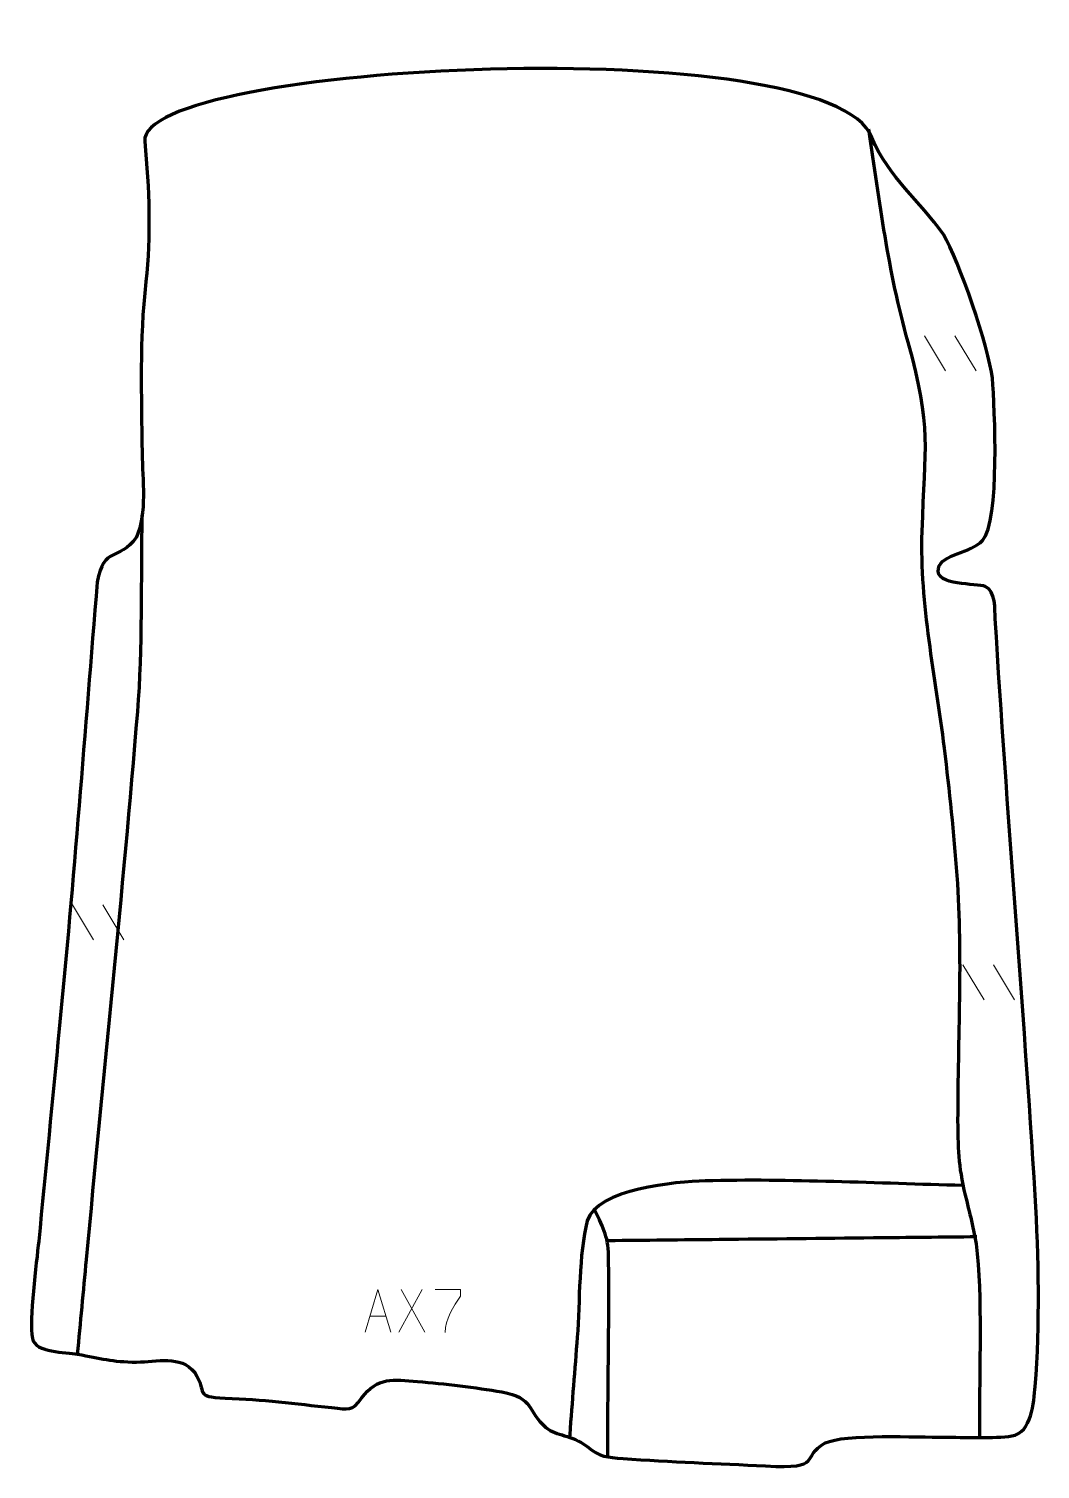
# Model space of a CAD drawing. Header units: millimetres. Extents: x -291 to 299, y -430 to 411.
import ezdxf

# ---------------------------------------------------------------- set-up
doc = ezdxf.new("R2010")
doc.units = ezdxf.units.MM
doc.header["$MEASUREMENT"] = 0
doc.layers.add('layer 2', color=7, linetype='Continuous')
doc.layers.add('layer 3', color=7, linetype='Continuous')

msp = doc.modelspace()

# ---------------------------------------------------------------- linework, layer by layer
at = {"layer": 'layer 2', "color": 142, "lineweight": 158}
for points, knots in [([(198.8329, 352.3397), (205.3891, 309.1429), (209.9501, 270.4264), (221.8711, 227.9688), (221.8711, 227.9688), (235.9745, 177.3912), (231.5781, 167.746), (230.0246, 117.4288), (230.0246, 117.4288), (228.703, 74.6222), (237.88, 33.225), (243.0666, -9.068), (243.0666, -9.068), (246.1031, -33.8287), (248.6154, -58.5845), (250.4923, -83.4609), (250.4923, -83.4609), (253.9092, -132.224), (250.9347, -178.0581), (250.9593, -226.4154), (250.9593, -226.4154), (251.0646, -246.171), (251.4857, -254.2524), (256.2316, -273.6251), (256.2316, -273.6251), (258.7287, -283.8188), (261.4281, -293.8481), (262.407, -304.3353), (262.407, -304.3353), (265.4437, -336.8748), (263.2804, -378.3003), (263.7217, -412.1081)], [0, 0, 0, 0, 0.11111111, 0.11111111, 0.11111111, 0.11111111, 0.22222222, 0.22222222, 0.22222222, 0.22222222, 0.33333333, 0.33333333, 0.33333333, 0.33333333, 0.44444444, 0.44444444, 0.44444444, 0.44444444, 0.55555556, 0.55555556, 0.55555556, 0.55555556, 0.66666667, 0.66666667, 0.66666667, 0.66666667, 0.77777778, 0.77777778, 0.77777778, 0.77777778, 1, 1, 1, 1]), ([(-262.911, -362.9047), (-261.1858, -344.4589), (-259.4605, -326.013), (-257.7353, -307.5672), (-257.7353, -307.5672), (-247.7302, -200.8953), (-236.5846, -94.3365), (-227.8022, 12.4483), (-227.8022, 12.4483), (-224.7786, 49.324), (-225.9143, 89.6184), (-225.158, 127.1017)], [0, 0, 0, 0, 0.25, 0.25, 0.25, 0.25, 0.5, 0.5, 0.5, 0.5, 1, 1, 1, 1]), ([(253.9361, -264.3426), (204.3307, -263.2728), (152.8763, -260.3981), (103.4448, -261.7177), (103.4448, -261.7177), (86.877, -262.2293), (40.083, -266.2249), (34.636, -285.1291), (34.636, -285.1291), (29.6752, -304.2747), (30.3917, -332.4414), (28.8148, -353.0214), (28.8148, -353.0214), (27.3657, -371.9339), (25.8519, -390.8411), (24.4192, -409.755), (24.4192, -409.755), (24.4192, -409.755), (24.3063, -411.2482), (24.3063, -411.2482)], [0, 0, 0, 0, 0.16666667, 0.16666667, 0.16666667, 0.16666667, 0.33333333, 0.33333333, 0.33333333, 0.33333333, 0.5, 0.5, 0.5, 0.5, 0.66666667, 0.66666667, 0.66666667, 0.66666667, 1, 1, 1, 1]), ([(46.5979, -422.8862), (46.7171, -384.8588), (47.4833, -346.4186), (47.1718, -308.4581), (47.1718, -308.4581), (47.049, -293.4978), (44.6845, -291.1213), (38.7915, -278.1627)], [0, 0, 0, 0, 0.33333333, 0.33333333, 0.33333333, 0.33333333, 1, 1, 1, 1]), ([(262.0678, -294.4347), (242.0112, -294.6444), (221.9547, -294.8541), (201.8981, -295.0638), (201.8981, -295.0638), (171.8133, -295.3783), (141.7285, -295.6928), (111.6437, -296.0074), (111.6437, -296.0074), (90.0829, -296.2329), (68.5221, -296.458), (46.9613, -296.6836)], [0, 0, 0, 0, 0.25, 0.25, 0.25, 0.25, 0.5, 0.5, 0.5, 0.5, 1, 1, 1, 1])]:
    msp.add_open_spline(points, degree=3, knots=knots, dxfattribs=at)
at = {"layer": 'layer 2', "color": 250, "lineweight": 9}
for points in [[(231.5928, 231.7596), (231.5928, 231.7596), (243.9571, 211.2153), (243.9571, 211.2153)], [(249.3227, 231.7596), (249.3227, 231.7596), (261.687, 211.2153), (261.687, 211.2153)], [(-265.9565, -100.4865), (-265.9565, -100.4865), (-253.5922, -121.0308), (-253.5922, -121.0308)], [(-248.2266, -100.4865), (-248.2266, -100.4865), (-235.8623, -121.0308), (-235.8623, -121.0308)], [(254.065, -135.5114), (254.065, -135.5114), (266.4293, -156.0557), (266.4293, -156.0557)], [(271.7949, -135.5114), (271.7949, -135.5114), (284.1592, -156.0557), (284.1592, -156.0557)], [(-61.694, -325.0762), (-61.694, -325.0762), (-75.4346, -349.972), (-75.4346, -349.972)], [(-73.98, -325.0762), (-73.98, -325.0762), (-60.2394, -350.0297), (-60.2394, -350.0297)], [(-92.2818, -340.7731), (-92.2818, -340.7731), (-82.7861, -340.7731), (-82.7861, -340.7731)]]:
    msp.add_open_spline(points, degree=3, dxfattribs=at)
for points, knots in [([(-95.0044, -350.0225), (-95.0044, -350.0225), (-87.6334, -325.069), (-87.6334, -325.069), (-87.6334, -325.069), (-87.6334, -325.069), (-80.0635, -350.0225), (-80.0635, -350.0225)], [0, 0, 0, 0, 0.33333333, 0.33333333, 0.33333333, 0.33333333, 1, 1, 1, 1]), ([(-54.2036, -325.2179), (-54.2036, -325.2179), (-39.3875, -325.2179), (-39.3875, -325.2179), (-39.3875, -325.2179), (-39.3878, -326.4675), (-39.3878, -327.7171), (-39.3875, -328.9669), (-39.3875, -328.9669), (-43.3819, -334.964), (-48.2971, -342.7976), (-48.2971, -350.1764)], [0, 0, 0, 0, 0.25, 0.25, 0.25, 0.25, 0.5, 0.5, 0.5, 0.5, 1, 1, 1, 1])]:
    msp.add_open_spline(points, degree=3, knots=knots, dxfattribs=at)
at = {"layer": 'layer 3', "color": 242, "lineweight": 158}
msp.add_open_spline([(-251.473, 87.8478), (-247.6986, 109.5272), (-238.6744, 99.7035), (-228.6191, 114.1243), (-228.6191, 114.1243), (-222.2182, 128.3264), (-225.1182, 147.567), (-225.2459, 163.1744), (-225.2459, 163.1744), (-225.6358, 197.8985), (-226.9661, 228.3282), (-223.0841, 263.1891), (-223.0841, 263.1891), (-220.0834, 290.1359), (-221.0717, 317.6086), (-223.6964, 345.1153), (-223.6964, 345.1153), (-228.0879, 391.1437), (177.4006, 410.9968), (200.8788, 347.4429), (200.8788, 347.4429), (210.9623, 323.5267), (228.8405, 310.8798), (242.6517, 290.8495), (242.6517, 290.8495), (251.6921, 275.9249), (269.3062, 224.5498), (271.2422, 206.9749), (271.2422, 206.9749), (272.6171, 189.5686), (275.8152, 123.8609), (265.4181, 112.2211), (265.4181, 112.2211), (258.6208, 104.6114), (241.5628, 104.4511), (239.7049, 95.8959), (239.7049, 95.8959), (237.4006, 85.2847), (262.2538, 87.4785), (267.1014, 85.3297), (267.1014, 85.3297), (273.2482, 82.6049), (272.6503, 72.0171), (272.898, 66.3948), (272.898, 66.3948), (279.7337, -45.8216), (289.3913, -157.8794), (296.2199, -270.0362), (296.2199, -270.0362), (298.2749, -305.99), (299.1531, -345.8493), (296.2591, -381.6959), (296.2591, -381.6959), (295.484, -391.0077), (294.2119, -408.8272), (282.5683, -410.6772), (282.5683, -410.6772), (272.467, -412.2822), (254.442, -411.293), (242.7695, -411.3918), (242.7695, -411.3918), (228.2525, -411.4119), (184.6015, -409.261), (173.6248, -414.7352), (173.6248, -414.7352), (158.7587, -422.9415), (173.5121, -430.0622), (138.7591, -428.1614), (138.7591, -428.1614), (111.1805, -426.653), (83.0986, -425.9454), (55.6355, -423.7845), (55.6355, -423.7845), (46.176, -423.0523), (42.2172, -423.1379), (34.6648, -416.8688), (34.6648, -416.8688), (25.2695, -409.6561), (16.8443, -410.8947), (10.5562, -405.7813), (10.5562, -405.7813), (-0.4704, -395.9194), (3.7995, -388.3882), (-15.2862, -384.9726), (-15.2862, -384.9726), (-30.3849, -382.3292), (-49.0342, -380.0307), (-64.3585, -378.8948), (-64.3585, -378.8948), (-78.7306, -377.6351), (-87.6612, -375.8812), (-97.1192, -388.603), (-97.1192, -388.603), (-103.0656, -396.6015), (-104.0473, -395.061), (-114.6236, -394.0257), (-114.6236, -394.0257), (-136.0436, -391.8934), (-154.9319, -389.1349), (-176.6934, -388.6838), (-176.6934, -388.6838), (-195.5143, -387.5758), (-186.8358, -385.567), (-194.4966, -373.5888), (-194.4966, -373.5888), (-203.0559, -363.1741), (-216.4061, -367.4993), (-228.5302, -367.5136), (-228.5302, -367.5136), (-242.8208, -367.4244), (-249.4323, -365.3224), (-262.911, -362.9047), (-262.911, -362.9047), (-270.0756, -361.6196), (-287.5987, -362.179), (-289.2846, -353.7533), (-289.2846, -353.7533), (-291.4113, -343.125), (-286.9218, -309.5058), (-285.6254, -296.844), (-285.6254, -296.844), (-281.5262, -255.5576), (-277.691, -214.2455), (-273.6235, -172.9559), (-273.6235, -172.9559), (-265.0419, -86.0533), (-258.6947, 0.8315), (-251.473, 87.8478)], degree=3, knots=[0, 0, 0, 0, 0.03030303, 0.03030303, 0.03030303, 0.03030303, 0.06060606, 0.06060606, 0.06060606, 0.06060606, 0.09090909, 0.09090909, 0.09090909, 0.09090909, 0.12121212, 0.12121212, 0.12121212, 0.12121212, 0.15151515, 0.15151515, 0.15151515, 0.15151515, 0.18181818, 0.18181818, 0.18181818, 0.18181818, 0.21212121, 0.21212121, 0.21212121, 0.21212121, 0.24242424, 0.24242424, 0.24242424, 0.24242424, 0.27272727, 0.27272727, 0.27272727, 0.27272727, 0.3030303, 0.3030303, 0.3030303, 0.3030303, 0.33333333, 0.33333333, 0.33333333, 0.33333333, 0.36363636, 0.36363636, 0.36363636, 0.36363636, 0.39393939, 0.39393939, 0.39393939, 0.39393939, 0.42424242, 0.42424242, 0.42424242, 0.42424242, 0.45454545, 0.45454545, 0.45454545, 0.45454545, 0.48484848, 0.48484848, 0.48484848, 0.48484848, 0.51515152, 0.51515152, 0.51515152, 0.51515152, 0.54545455, 0.54545455, 0.54545455, 0.54545455, 0.57575758, 0.57575758, 0.57575758, 0.57575758, 0.60606061, 0.60606061, 0.60606061, 0.60606061, 0.63636364, 0.63636364, 0.63636364, 0.63636364, 0.66666667, 0.66666667, 0.66666667, 0.66666667, 0.6969697, 0.6969697, 0.6969697, 0.6969697, 0.72727273, 0.72727273, 0.72727273, 0.72727273, 0.75757576, 0.75757576, 0.75757576, 0.75757576, 0.78787879, 0.78787879, 0.78787879, 0.78787879, 0.81818182, 0.81818182, 0.81818182, 0.81818182, 0.84848485, 0.84848485, 0.84848485, 0.84848485, 0.87878788, 0.87878788, 0.87878788, 0.87878788, 0.90909091, 0.90909091, 0.90909091, 0.90909091, 0.93939394, 0.93939394, 0.93939394, 0.93939394, 1, 1, 1, 1], dxfattribs=at)

doc.saveas('drawing.dxf')
